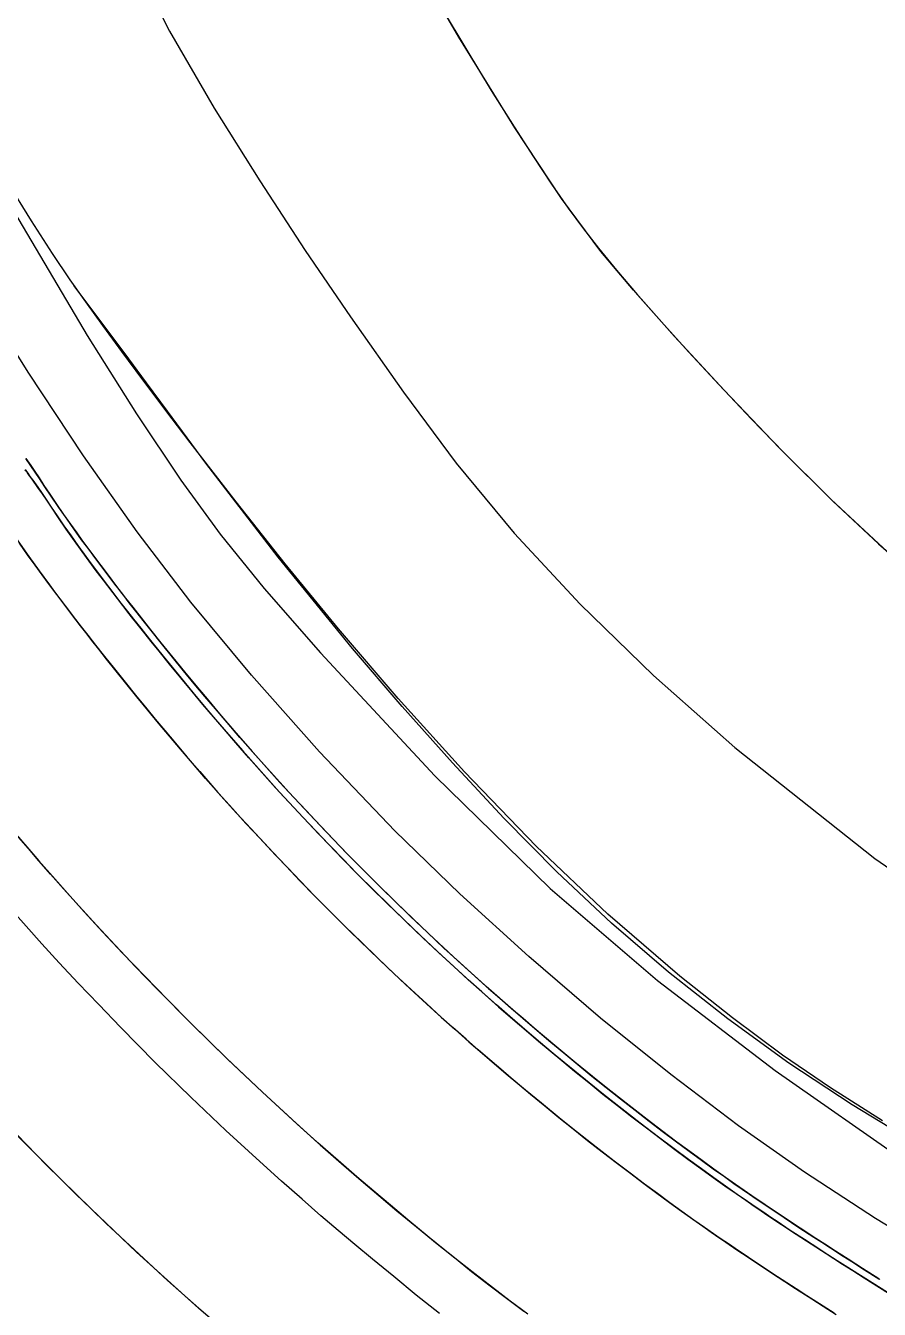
# Model space of a CAD drawing. Extents: x -120222 to -41942, y -19134 to 30932.
# Drawn here: x -97786.7 to -97703.5, y 4141 to 4266.2 of the extents above; entities that cross this region are included whole.
import ezdxf

# ---------------------------------------------------------------- set-up
doc = ezdxf.new("R2010")
doc.units = 0
doc.header["$LTSCALE"] = 150
doc.header["$MEASUREMENT"] = 0
doc.layers.get('0').update_dxf_attribs({"linetype": 'CONTINUOUS'})
doc.layers.add('_____', color=7, linetype='CONTINUOUS')

# ---------------------------------------------------------------- blocks, each defined once
blk = doc.blocks.new('____-461')
at = {"color": 1, "linetype": 'Continuous'}
for points in [[(-104211.9, -274.77, 0), (-104207.76, -283, 0), (-104203.42, -290.52, 0), (-104198.96, -297.6, 0), (-104194.53, -304.38, 0), (-104190.14, -310.87, 0), (-104184.96, -318.2, 0), (-104179.82, -325.13, 0), (-104174.17, -331.98, 0), (-104167.75, -338.88, 0), (-104160.59, -345.85, 0), (-104152.67, -352.87, 0)], [(-104237, -273.32, 0), (-104230.82, -286.1, 0), (-104223.73, -299.24, 0), (-104215.81, -312.68, 0), (-104211, -320.33, 0), (-104206.67, -326.78, 0), (-104202.84, -332.05, 0), (-104198.54, -337.35, 0), (-104193.05, -343.64, 0), (-104181.9, -355.62, 0), (-104170.66, -366.62, 0), (-104160.21, -375.61, 0), (-104148.72, -384.39, 0), (-104135.7, -393.47, 0)], [(-104181.19, -280.85, 0), (-104178.8, -284.86, 0), (-104176.41, -288.77, 0), (-104174.18, -292.33, 0), (-104172.28, -295.27, 0), (-104170.52, -297.91, 0), (-104168.9, -300.25, 0), (-104167.42, -302.29, 0), (-104165.95, -304.18, 0), (-104164.2, -306.31, 0), (-104162.15, -308.71, 0), (-104159.81, -311.36, 0), (-104157.17, -314.28, 0), (-104154.23, -317.45, 0), (-104151.04, -320.85, 0), (-104147.88, -324.11, 0), (-104143.13, -328.81, 0), (-104138.65, -333, 0), (-104134.43, -336.68, 0)], [(-104137.24, -334.26, 0), (-104143.28, -328.68, 0), (-104148.35, -323.63, 0), (-104153.7, -318.03, 0), (-104158.53, -312.78, 0), (-104162.54, -308.27, 0), (-104165.71, -304.48, 0), (-104169.55, -299.33, 0), (-104174.12, -292.42, 0), (-104179.57, -283.59, 0), (-104184.96, -274.28, 0)], [(-104152.67, -352.87, 0), (-104139.01, -363.69, 0), (-104124.05, -373.98, 0)], [(-104131.4, -403.41, 0), (-104138.94, -398.8, 0), (-104145.86, -394.3, 0), (-104152.29, -389.78, 0), (-104158.91, -384.78, 0), (-104165.74, -379.26, 0), (-104172.74, -373.26, 0), (-104179.47, -367.14, 0), (-104185.8, -360.99, 0), (-104193.14, -353.28, 0), (-104199.78, -345.81, 0), (-104205.68, -338.7, 0), (-104210.93, -331.83, 0), (-104216.17, -324.41, 0), (-104221.55, -316.26, 0), (-104225.19, -310.48, 0), (-104228.66, -304.93, 0), (-104231.94, -299.65, 0), (-104235.01, -294.64, 0), (-104237.84, -289.95, 0), (-104240.17, -285.82, 0), (-104241.99, -282.27, 0)], [(-104138.25, -389.3, 0), (-104143.33, -386.07, 0), (-104148.01, -382.89, 0), (-104152.89, -379.25, 0), (-104158.02, -375.16, 0), (-104165.03, -369.12, 0), (-104172.04, -362.48, 0), (-104179.01, -355.26, 0), (-104185.48, -348.08, 0), (-104191.31, -341.31, 0), (-104196.49, -334.96, 0), (-104201.26, -328.92, 0), (-104205.74, -323.13, 0), (-104208.13, -319.99, 0), (-104210.37, -317.02, 0), (-104212.41, -314.26, 0), (-104214.27, -311.72, 0), (-104215.94, -309.4, 0), (-104217.45, -307.26, 0), (-104219.17, -304.7, 0), (-104221.22, -301.5, 0), (-104223.61, -297.66, 0)], [(-104134.84, -391.59, 0), (-104141.21, -387.74, 0), (-104147.38, -383.65, 0), (-104153.35, -379.34, 0), (-104159.11, -374.79, 0), (-104164.67, -370.02, 0), (-104170.02, -365.01, 0), (-104175.17, -359.77, 0), (-104180.18, -354.38, 0), (-104185.1, -348.86, 0), (-104189.93, -343.23, 0), (-104197.19, -334.31, 0), (-104204.24, -325.12, 0), (-104206.05, -322.66, 0), (-104207.95, -320.07, 0), (-104210, -317.3, 0), (-104212.2, -314.33, 0), (-104214.55, -311.18, 0), (-104217.06, -307.83, 0)], [(-104221.1, -326.81, 0), (-104221.26, -326.58, 0), (-104221.41, -326.38, 0), (-104221.54, -326.19, 0), (-104221.66, -326.03, 0), (-104221.76, -325.88, 0), (-104221.83, -325.78, 0)], [(-104221.85, -325.75, 0), (-104221.78, -325.86, 0), (-104221.69, -325.98, 0), (-104221.59, -326.12, 0), (-104221.48, -326.27, 0), (-104221.37, -326.44, 0), (-104221.24, -326.61, 0), (-104221.1, -326.81, 0)], [(-104222.71, -361.35, 0), (-104221.67, -362.57, 0), (-104220.5, -363.92, 0), (-104219.18, -365.43, 0), (-104217.71, -367.09, 0), (-104216.08, -368.91, 0), (-104214.29, -370.86, 0), (-104212.32, -372.96, 0), (-104210.19, -375.19, 0), (-104207.98, -377.45, 0), (-104205.76, -379.7, 0), (-104202.21, -383.17, 0), (-104198.71, -386.5, 0), (-104195.33, -389.61, 0), (-104193.08, -391.62, 0), (-104191, -393.46, 0), (-104189.09, -395.11, 0), (-104187.36, -396.58, 0), (-104185.6, -398.06, 0), (-104183.7, -399.63, 0), (-104181.67, -401.29, 0), (-104180, -402.63, 0), (-104178.32, -403.97, 0), (-104176.63, -405.28, 0), (-104174.93, -406.59, 0), (-104173.24, -407.86, 0)], [(-104172.84, -408.16, 0), (-104174.55, -406.88, 0), (-104176.28, -405.55, 0), (-104178.01, -404.22, 0), (-104180.25, -402.44, 0), (-104182.45, -400.65, 0), (-104184.52, -398.95, 0), (-104186.24, -397.52, 0), (-104187.86, -396.16, 0), (-104189.51, -394.75, 0), (-104191.33, -393.17, 0), (-104193.3, -391.43, 0), (-104195.41, -389.53, 0), (-104198.71, -386.5, 0), (-104202.11, -383.26, 0), (-104205.57, -379.88, 0), (-104208.97, -376.45, 0), (-104211.08, -374.26, 0), (-104213.07, -372.16, 0), (-104214.9, -370.2, 0), (-104216.58, -368.36, 0), (-104218.1, -366.65, 0), (-104219.36, -365.23, 0), (-104220.5, -363.92, 0), (-104221.53, -362.73, 0), (-104222.46, -361.65, 0)], [(-104172.84, -408.16, 0), (-104174.55, -406.88, 0), (-104176.28, -405.55, 0), (-104178.01, -404.22, 0), (-104180.25, -402.44, 0), (-104182.45, -400.65, 0), (-104184.52, -398.95, 0), (-104186.24, -397.52, 0), (-104187.86, -396.16, 0), (-104189.51, -394.75, 0), (-104191.33, -393.17, 0), (-104193.3, -391.43, 0), (-104195.41, -389.53, 0), (-104198.71, -386.5, 0), (-104202.11, -383.26, 0), (-104205.57, -379.88, 0), (-104208.97, -376.45, 0), (-104211.08, -374.26, 0), (-104213.07, -372.16, 0), (-104214.9, -370.2, 0), (-104216.58, -368.36, 0), (-104218.1, -366.65, 0), (-104219.36, -365.23, 0), (-104220.5, -363.92, 0), (-104221.53, -362.73, 0), (-104222.46, -361.65, 0)], [(-104221.79, -324.68, 0), (-104221.3, -325.36, 0), (-104220.89, -325.96, 0), (-104220.49, -326.56, 0), (-104220.01, -327.3, 0), (-104219.44, -328.17, 0), (-104218.78, -329.14, 0), (-104218.09, -330.14, 0), (-104217.43, -331.08, 0), (-104216.82, -331.93, 0), (-104216.24, -332.74, 0), (-104215.65, -333.55, 0), (-104214.9, -334.55, 0), (-104214.15, -335.55, 0), (-104213.39, -336.55, 0), (-104212.63, -337.55, 0), (-104212.05, -338.29, 0), (-104211.36, -339.18, 0), (-104210.53, -340.23, 0), (-104209.62, -341.39, 0), (-104208.61, -342.65, 0), (-104207.45, -344.08, 0), (-104206.31, -345.48, 0), (-104205.21, -346.82, 0), (-104204.11, -348.13, 0), (-104202.88, -349.59, 0), (-104201.49, -351.22, 0), (-104199.72, -353.25, 0), (-104197.93, -355.26, 0), (-104196.1, -357.26, 0), (-104194.16, -359.34, 0), (-104192.99, -360.58, 0), (-104191.78, -361.85, 0), (-104190.47, -363.21, 0), (-104189.05, -364.64, 0), (-104187.52, -366.17, 0), (-104185.9, -367.76, 0), (-104184.31, -369.31, 0), (-104182.62, -370.91, 0), (-104181.01, -372.43, 0), (-104179.46, -373.85, 0), (-104178.03, -375.15, 0), (-104176.71, -376.34, 0), (-104175.32, -377.56, 0), (-104174.05, -378.67, 0), (-104172.85, -379.71, 0), (-104171.71, -380.68, 0), (-104170.59, -381.62, 0), (-104169.34, -382.66, 0), (-104167.96, -383.8, 0), (-104166.59, -384.92, 0), (-104165.2, -386.04, 0), (-104163.79, -387.15, 0), (-104162.38, -388.26, 0), (-104161.01, -389.31, 0), (-104159.74, -390.28, 0), (-104158.36, -391.32, 0), (-104157.11, -392.25, 0), (-104155.91, -393.13, 0), (-104154.76, -393.96, 0), (-104153.68, -394.73, 0), (-104152.74, -395.39, 0), (-104151.93, -395.96, 0), (-104151.23, -396.44, 0), (-104150.58, -396.88, 0), (-104149.26, -397.78, 0), (-104147.86, -398.72, 0), (-104146.41, -399.68, 0), (-104144.94, -400.64, 0), (-104144.18, -401.13, 0), (-104143.34, -401.68, 0), (-104142.36, -402.31, 0), (-104141.25, -403.02, 0), (-104140.01, -403.82, 0), (-104138.63, -404.7, 0)], [(-104221.79, -324.68, 0), (-104221.3, -325.36, 0), (-104220.89, -325.96, 0), (-104220.49, -326.56, 0), (-104220.01, -327.3, 0), (-104219.44, -328.17, 0), (-104218.78, -329.14, 0), (-104218.09, -330.14, 0), (-104217.43, -331.08, 0), (-104216.82, -331.93, 0), (-104216.24, -332.74, 0), (-104215.65, -333.55, 0), (-104214.9, -334.55, 0), (-104214.15, -335.55, 0), (-104213.39, -336.55, 0), (-104212.63, -337.55, 0), (-104212.05, -338.29, 0), (-104211.36, -339.18, 0), (-104210.53, -340.23, 0), (-104209.62, -341.39, 0), (-104208.61, -342.65, 0), (-104207.45, -344.08, 0), (-104206.31, -345.48, 0), (-104205.21, -346.82, 0), (-104204.11, -348.13, 0), (-104202.88, -349.59, 0), (-104201.49, -351.22, 0), (-104199.72, -353.25, 0), (-104197.93, -355.26, 0), (-104196.1, -357.26, 0), (-104194.16, -359.34, 0), (-104192.99, -360.58, 0), (-104191.78, -361.85, 0), (-104190.47, -363.21, 0), (-104189.05, -364.64, 0), (-104187.52, -366.17, 0), (-104185.9, -367.76, 0), (-104184.31, -369.31, 0), (-104182.62, -370.91, 0), (-104181.01, -372.43, 0), (-104179.46, -373.85, 0), (-104178.03, -375.15, 0), (-104176.71, -376.34, 0), (-104175.32, -377.56, 0), (-104174.05, -378.67, 0), (-104172.85, -379.71, 0), (-104171.71, -380.68, 0), (-104170.59, -381.62, 0), (-104169.34, -382.66, 0), (-104167.96, -383.8, 0), (-104166.59, -384.92, 0), (-104165.2, -386.04, 0), (-104163.79, -387.15, 0), (-104162.38, -388.26, 0), (-104161.01, -389.31, 0), (-104159.74, -390.28, 0), (-104158.36, -391.32, 0), (-104157.11, -392.25, 0), (-104155.91, -393.13, 0), (-104154.76, -393.96, 0), (-104153.68, -394.73, 0), (-104152.74, -395.39, 0), (-104151.93, -395.96, 0), (-104151.23, -396.44, 0), (-104150.58, -396.88, 0), (-104149.26, -397.78, 0), (-104147.86, -398.72, 0), (-104146.41, -399.68, 0), (-104144.94, -400.64, 0), (-104144.18, -401.13, 0), (-104143.34, -401.68, 0), (-104142.36, -402.31, 0), (-104141.25, -403.02, 0), (-104140.01, -403.82, 0), (-104138.63, -404.7, 0)], [(-104138.63, -404.7, 0), (-104140.21, -403.69, 0), (-104141.61, -402.79, 0), (-104142.83, -402, 0), (-104143.87, -401.33, 0), (-104144.77, -400.75, 0), (-104145.65, -400.17, 0), (-104147.04, -399.26, 0), (-104148.42, -398.34, 0), (-104149.7, -397.48, 0), (-104150.32, -397.06, 0), (-104151, -396.6, 0), (-104151.74, -396.09, 0), (-104152.58, -395.5, 0), (-104153.57, -394.81, 0), (-104154.71, -394, 0), (-104155.85, -393.17, 0), (-104157.05, -392.29, 0), (-104158.3, -391.37, 0), (-104159.67, -390.33, 0), (-104161.2, -389.16, 0), (-104162.97, -387.8, 0), (-104164.76, -386.39, 0), (-104166.54, -384.96, 0), (-104168.27, -383.55, 0), (-104169.83, -382.25, 0), (-104171.22, -381.1, 0), (-104172.23, -380.24, 0), (-104173.3, -379.32, 0), (-104174.42, -378.35, 0), (-104175.61, -377.31, 0), (-104176.9, -376.17, 0), (-104178.33, -374.88, 0), (-104179.65, -373.68, 0), (-104181.06, -372.38, 0), (-104182.53, -371.01, 0), (-104184.05, -369.55, 0), (-104185.64, -368.02, 0), (-104187.26, -366.43, 0), (-104188.8, -364.89, 0), (-104190.38, -363.3, 0), (-104191.83, -361.81, 0), (-104193.15, -360.41, 0), (-104194.43, -359.05, 0), (-104195.65, -357.74, 0), (-104197.01, -356.27, 0), (-104198.32, -354.82, 0), (-104199.62, -353.36, 0), (-104200.91, -351.88, 0), (-104202.16, -350.43, 0), (-104203.3, -349.09, 0), (-104204.32, -347.88, 0), (-104205.35, -346.65, 0), (-104206.39, -345.38, 0), (-104207.47, -344.06, 0), (-104208.56, -342.71, 0), (-104209.57, -341.45, 0), (-104210.35, -340.47, 0), (-104211.06, -339.56, 0), (-104211.69, -338.76, 0), (-104212.23, -338.06, 0), (-104212.69, -337.47, 0), (-104213.09, -336.95, 0), (-104214.95, -334.48, 0), (-104215.65, -333.54, 0), (-104216.34, -332.6, 0), (-104217.03, -331.64, 0), (-104217.76, -330.61, 0), (-104218.56, -329.45, 0), (-104219.31, -328.35, 0), (-104219.93, -327.43, 0), (-104220.44, -326.64, 0), (-104220.86, -326.01, 0), (-104221.28, -325.38, 0), (-104221.79, -324.68, 0)], [(-104181.46, -408.07, 0), (-104183.71, -406.28, 0), (-104185.91, -404.48, 0), (-104187.98, -402.79, 0), (-104189.7, -401.35, 0), (-104191.32, -399.99, 0), (-104193.01, -398.55, 0), (-104194.85, -396.94, 0), (-104196.84, -395.18, 0), (-104198.98, -393.26, 0), (-104202.28, -390.22, 0), (-104205.7, -386.97, 0), (-104209.16, -383.58, 0), (-104212.56, -380.14, 0), (-104214.67, -377.95, 0), (-104216.67, -375.85, 0), (-104218.52, -373.87, 0), (-104220.21, -372.01, 0), (-104221.75, -370.29, 0), (-104223.03, -368.84, 0)], [(-104142.97, -408.06, 0), (-104144.39, -407.15, 0), (-104145.63, -406.35, 0), (-104146.69, -405.67, 0), (-104147.6, -405.08, 0), (-104148.5, -404.49, 0), (-104149.92, -403.55, 0), (-104151.33, -402.62, 0), (-104152.63, -401.74, 0), (-104153.27, -401.3, 0), (-104153.98, -400.82, 0), (-104154.74, -400.3, 0), (-104155.62, -399.68, 0), (-104156.65, -398.96, 0), (-104157.82, -398.12, 0), (-104158.98, -397.28, 0), (-104160.2, -396.39, 0), (-104161.46, -395.45, 0), (-104162.86, -394.4, 0), (-104164.41, -393.21, 0), (-104166.19, -391.84, 0), (-104167.98, -390.42, 0), (-104169.77, -388.99, 0), (-104171.5, -387.57, 0), (-104173.07, -386.28, 0), (-104174.46, -385.11, 0), (-104175.48, -384.25, 0), (-104176.55, -383.33, 0), (-104177.68, -382.35, 0), (-104178.86, -381.32, 0), (-104180.15, -380.18, 0), (-104181.57, -378.91, 0), (-104183.1, -377.51, 0), (-104184.75, -375.99, 0), (-104186.48, -374.36, 0), (-104188.28, -372.64, 0), (-104190.15, -370.82, 0), (-104191.98, -369, 0), (-104193.58, -367.39, 0), (-104195.06, -365.87, 0), (-104196.41, -364.45, 0), (-104197.7, -363.09, 0), (-104198.94, -361.76, 0), (-104200.32, -360.27, 0), (-104201.64, -358.82, 0), (-104202.95, -357.36, 0), (-104204.25, -355.89, 0), (-104205.52, -354.41, 0), (-104206.71, -353.03, 0), (-104207.78, -351.76, 0), (-104208.84, -350.49, 0), (-104209.87, -349.24, 0), (-104210.94, -347.94, 0), (-104212.04, -346.58, 0), (-104213.1, -345.27, 0), (-104213.91, -344.25, 0), (-104214.66, -343.29, 0), (-104215.34, -342.43, 0), (-104215.93, -341.66, 0), (-104216.44, -341.01, 0), (-104216.87, -340.46, 0), (-104218.77, -337.96, 0), (-104219.48, -337, 0), (-104220.18, -336.04, 0), (-104220.88, -335.08, 0), (-104221.6, -334.07, 0), (-104222.38, -332.94, 0)], [(-104222.61, -332.61, 0), (-104221.48, -334.23, 0), (-104220.47, -335.64, 0), (-104219.47, -337.01, 0), (-104218.97, -337.69, 0), (-104218.46, -338.37, 0), (-104217.95, -339.04, 0), (-104217.43, -339.72, 0), (-104216.92, -340.39, 0), (-104216.37, -341.1, 0), (-104215.74, -341.91, 0), (-104214.98, -342.89, 0), (-104214.11, -344, 0), (-104213.14, -345.21, 0), (-104212.09, -346.51, 0), (-104211.09, -347.75, 0), (-104210.11, -348.95, 0), (-104209.16, -350.1, 0), (-104208.23, -351.22, 0), (-104207.2, -352.44, 0), (-104206.07, -353.77, 0), (-104204.82, -355.22, 0), (-104203.05, -357.25, 0), (-104201.25, -359.26, 0), (-104199.4, -361.27, 0), (-104197.43, -363.38, 0), (-104196.25, -364.62, 0), (-104195.01, -365.92, 0), (-104193.67, -367.3, 0), (-104192.23, -368.75, 0), (-104190.68, -370.29, 0), (-104189.06, -371.87, 0), (-104187.49, -373.39, 0), (-104185.82, -374.98, 0), (-104184.22, -376.48, 0), (-104182.69, -377.88, 0), (-104181.27, -379.17, 0), (-104179.96, -380.35, 0), (-104178.58, -381.57, 0), (-104177.3, -382.68, 0), (-104176.1, -383.72, 0), (-104174.95, -384.69, 0), (-104173.82, -385.65, 0), (-104172.57, -386.69, 0), (-104171.19, -387.83, 0), (-104169.82, -388.95, 0), (-104168.42, -390.08, 0), (-104167.01, -391.19, 0), (-104165.6, -392.3, 0), (-104164.21, -393.36, 0), (-104162.93, -394.34, 0), (-104161.52, -395.4, 0), (-104160.25, -396.35, 0), (-104159.04, -397.24, 0), (-104157.87, -398.09, 0), (-104156.76, -398.88, 0), (-104155.79, -399.56, 0), (-104154.95, -400.15, 0), (-104154.22, -400.66, 0), (-104153.55, -401.12, 0), (-104152.45, -401.86, 0), (-104151.35, -402.6, 0), (-104150.17, -403.39, 0), (-104148.97, -404.18, 0), (-104147.78, -404.96, 0), (-104146.99, -405.47, 0), (-104146.14, -406.02, 0), (-104145.16, -406.66, 0), (-104144.03, -407.38, 0), (-104142.77, -408.19, 0)], [(-104222.61, -332.61, 0), (-104221.48, -334.23, 0), (-104220.47, -335.64, 0), (-104219.47, -337.01, 0), (-104218.97, -337.69, 0), (-104218.46, -338.37, 0), (-104217.95, -339.04, 0), (-104217.43, -339.72, 0), (-104216.92, -340.39, 0), (-104216.37, -341.1, 0), (-104215.74, -341.91, 0), (-104214.98, -342.89, 0), (-104214.11, -344, 0), (-104213.14, -345.21, 0), (-104212.09, -346.51, 0), (-104211.09, -347.75, 0), (-104210.11, -348.95, 0), (-104209.16, -350.1, 0), (-104208.23, -351.22, 0), (-104207.2, -352.44, 0), (-104206.07, -353.77, 0), (-104204.82, -355.22, 0), (-104203.05, -357.25, 0), (-104201.25, -359.26, 0), (-104199.4, -361.27, 0), (-104197.43, -363.38, 0), (-104196.25, -364.62, 0), (-104195.01, -365.92, 0), (-104193.67, -367.3, 0), (-104192.23, -368.75, 0), (-104190.68, -370.29, 0), (-104189.06, -371.87, 0), (-104187.49, -373.39, 0), (-104185.82, -374.98, 0), (-104184.22, -376.48, 0), (-104182.69, -377.88, 0), (-104181.27, -379.17, 0), (-104179.96, -380.35, 0), (-104178.58, -381.57, 0), (-104177.3, -382.68, 0), (-104176.1, -383.72, 0), (-104174.95, -384.69, 0), (-104173.82, -385.65, 0), (-104172.57, -386.69, 0), (-104171.19, -387.83, 0), (-104169.82, -388.95, 0), (-104168.42, -390.08, 0), (-104167.01, -391.19, 0), (-104165.6, -392.3, 0), (-104164.21, -393.36, 0), (-104162.93, -394.34, 0), (-104161.52, -395.4, 0), (-104160.25, -396.35, 0), (-104159.04, -397.24, 0), (-104157.87, -398.09, 0), (-104156.76, -398.88, 0), (-104155.79, -399.56, 0), (-104154.95, -400.15, 0), (-104154.22, -400.66, 0), (-104153.55, -401.12, 0), (-104152.45, -401.86, 0), (-104151.35, -402.6, 0), (-104150.17, -403.39, 0), (-104148.97, -404.18, 0), (-104147.78, -404.96, 0), (-104146.99, -405.47, 0), (-104146.14, -406.02, 0), (-104145.16, -406.66, 0), (-104144.03, -407.38, 0), (-104142.77, -408.19, 0)], [(-104137.43, -406.25, 0), (-104139.01, -405.26, 0), (-104140.42, -404.37, 0), (-104141.64, -403.59, 0), (-104142.69, -402.93, 0), (-104143.59, -402.35, 0), (-104144.48, -401.78, 0), (-104145.87, -400.87, 0), (-104147.25, -399.97, 0), (-104148.54, -399.12, 0), (-104149.16, -398.7, 0), (-104149.84, -398.24, 0), (-104150.59, -397.74, 0), (-104151.43, -397.16, 0), (-104152.43, -396.47, 0), (-104153.57, -395.66, 0), (-104154.72, -394.84, 0), (-104155.92, -393.97, 0), (-104157.18, -393.06, 0), (-104158.56, -392.03, 0), (-104160.1, -390.88, 0), (-104161.88, -389.52, 0), (-104163.68, -388.12, 0), (-104165.46, -386.71, 0), (-104167.2, -385.3, 0), (-104168.77, -384.02, 0), (-104170.16, -382.88, 0), (-104171.18, -382.02, 0), (-104172.26, -381.11, 0), (-104173.39, -380.15, 0), (-104174.58, -379.12, 0), (-104175.88, -377.98, 0), (-104177.31, -376.71, 0), (-104178.64, -375.52, 0), (-104180.06, -374.23, 0), (-104181.54, -372.86, 0), (-104183.08, -371.42, 0), (-104184.67, -369.9, 0), (-104186.3, -368.32, 0), (-104187.86, -366.79, 0), (-104189.44, -365.21, 0), (-104190.9, -363.73, 0), (-104192.24, -362.34, 0), (-104193.52, -360.99, 0), (-104194.75, -359.69, 0), (-104196.12, -358.23, 0), (-104197.44, -356.79, 0), (-104198.75, -355.33, 0), (-104200.05, -353.87, 0), (-104201.31, -352.42, 0), (-104202.45, -351.09, 0), (-104203.49, -349.88, 0), (-104204.52, -348.66, 0), (-104205.57, -347.4, 0), (-104206.65, -346.09, 0), (-104207.76, -344.75, 0), (-104208.78, -343.49, 0), (-104209.56, -342.52, 0), (-104210.28, -341.61, 0), (-104210.91, -340.81, 0), (-104211.46, -340.12, 0), (-104211.92, -339.53, 0), (-104212.32, -339.02, 0), (-104214.2, -336.56, 0), (-104214.91, -335.63, 0), (-104215.6, -334.69, 0), (-104216.29, -333.74, 0), (-104217.03, -332.71, 0), (-104217.84, -331.56, 0), (-104218.6, -330.46, 0), (-104219.22, -329.54, 0), (-104219.74, -328.76, 0), (-104220.16, -328.13, 0), (-104220.59, -327.51, 0), (-104221.1, -326.81, 0)], [(-104221.1, -326.81, 0), (-104220.61, -327.48, 0), (-104220.19, -328.08, 0), (-104219.79, -328.68, 0), (-104219.31, -329.42, 0), (-104218.73, -330.28, 0), (-104218.06, -331.25, 0), (-104217.36, -332.24, 0), (-104216.7, -333.17, 0), (-104216.09, -334.02, 0), (-104215.5, -334.83, 0), (-104214.9, -335.63, 0), (-104214.15, -336.63, 0), (-104213.39, -337.63, 0), (-104212.63, -338.62, 0), (-104211.86, -339.61, 0), (-104211.28, -340.35, 0), (-104210.58, -341.24, 0), (-104209.75, -342.28, 0), (-104208.82, -343.43, 0), (-104207.8, -344.69, 0), (-104206.64, -346.11, 0), (-104205.49, -347.5, 0), (-104204.38, -348.83, 0), (-104203.27, -350.14, 0), (-104202.03, -351.59, 0), (-104200.63, -353.2, 0), (-104198.85, -355.22, 0), (-104197.05, -357.22, 0), (-104195.2, -359.21, 0), (-104193.25, -361.28, 0), (-104192.08, -362.5, 0), (-104190.85, -363.77, 0), (-104189.53, -365.12, 0), (-104188.1, -366.55, 0), (-104186.57, -368.06, 0), (-104184.94, -369.64, 0), (-104183.33, -371.17, 0), (-104181.64, -372.77, 0), (-104180.01, -374.28, 0), (-104178.46, -375.69, 0), (-104177.01, -376.98, 0), (-104175.69, -378.16, 0), (-104174.29, -379.37, 0), (-104173.01, -380.47, 0), (-104171.8, -381.5, 0), (-104170.66, -382.46, 0), (-104169.53, -383.4, 0), (-104168.28, -384.43, 0), (-104166.89, -385.56, 0), (-104165.51, -386.67, 0), (-104164.11, -387.78, 0), (-104162.7, -388.88, 0), (-104161.28, -389.97, 0), (-104159.9, -391.02, 0), (-104158.63, -391.98, 0), (-104157.24, -393.01, 0), (-104155.98, -393.93, 0), (-104154.78, -394.8, 0), (-104153.62, -395.63, 0), (-104152.53, -396.39, 0), (-104151.59, -397.04, 0), (-104150.78, -397.6, 0), (-104150.08, -398.08, 0), (-104149.43, -398.52, 0), (-104148.1, -399.41, 0), (-104146.69, -400.34, 0), (-104145.23, -401.29, 0), (-104143.76, -402.24, 0), (-104142.99, -402.73, 0), (-104142.15, -403.27, 0), (-104141.17, -403.89, 0), (-104140.06, -404.59, 0), (-104138.81, -405.38, 0), (-104137.43, -406.25, 0)], [(-104198.75, -412.88, 0), (-104204.94, -407.56, 0), (-104211, -402.09, 0), (-104216.91, -396.45, 0), (-104222.67, -390.65, 0)], [(-104225.47, -387.71, 0), (-104219.79, -393.59, 0), (-104213.95, -399.31, 0), (-104207.96, -404.86, 0), (-104201.84, -410.26, 0)], [(-104138.63, -404.7, 0), (-104138.57, -404.74, 0), (-104138.51, -404.77, 0)], [(-104138.51, -404.77, 0), (-104138.58, -404.73, 0), (-104138.63, -404.7, 0)]]:
    blk.add_polyline3d(points, dxfattribs=at)

msp = doc.modelspace()

# ---------------------------------------------------------------- block references
at = {"layer": '_____', "color": 0}
msp.add_blockref('____-461', (6435.10495, 4548.69799), dxfattribs=at)

doc.saveas('drawing.dxf')
